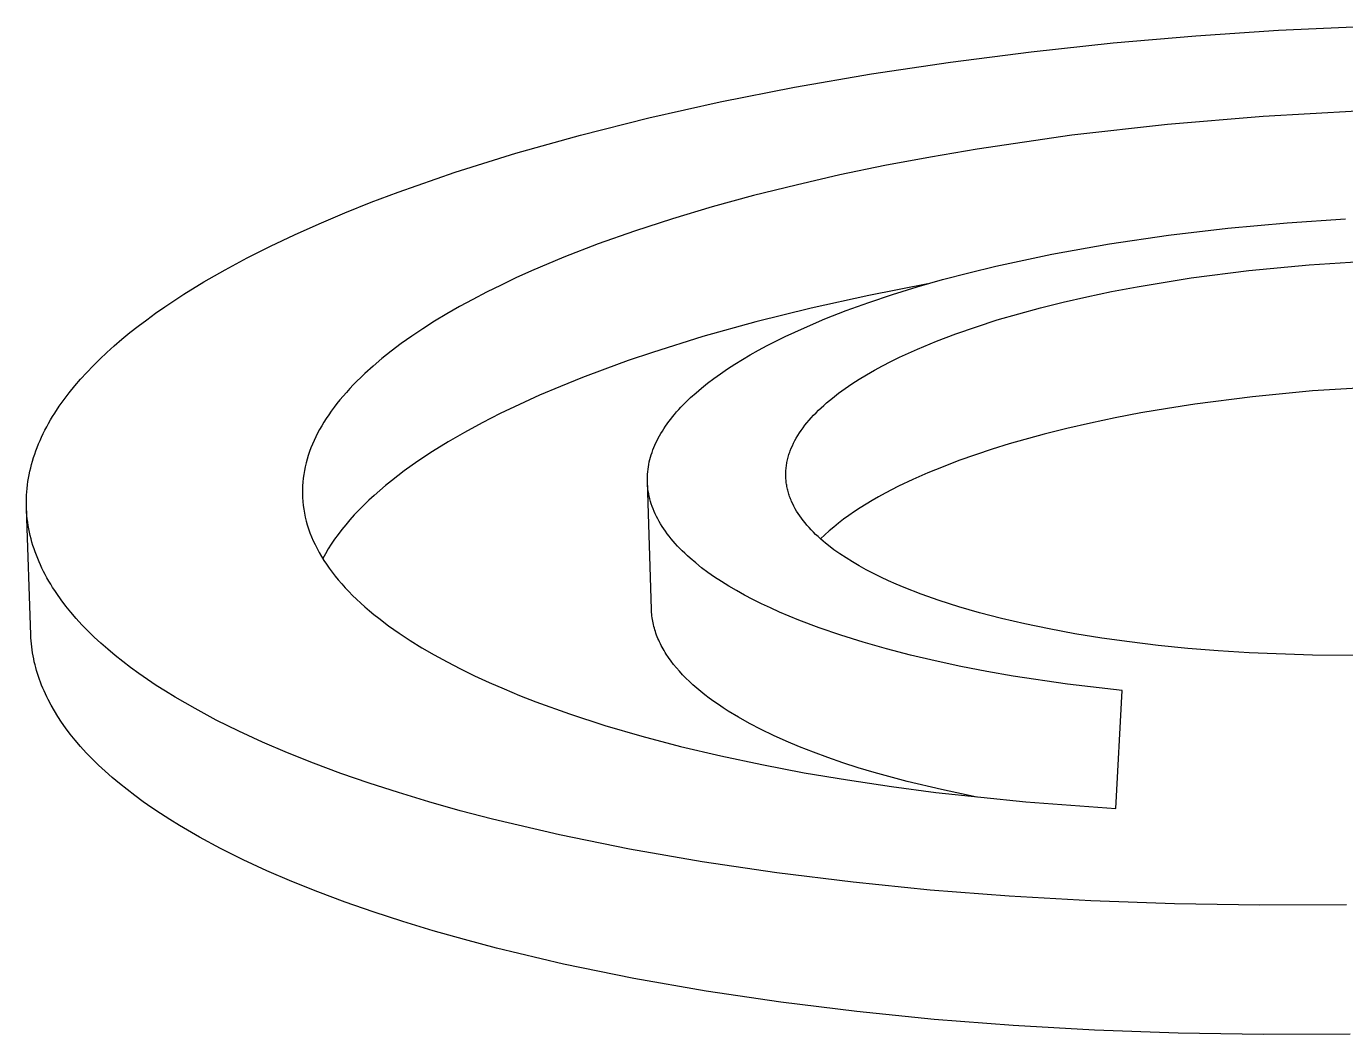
# Model space of a CAD drawing. Header units: millimetres. Extents: x -644 to 2279, y -276 to 1766.
# Drawn here: x 332.5 to 382.6, y 30.8 to 69.1 of the extents above; entities that cross this region are included whole.
import ezdxf

# ---------------------------------------------------------------- set-up
doc = ezdxf.new("R2010")
doc.units = ezdxf.units.MM
doc.header["$MEASUREMENT"] = 0
doc.layers.add('Utwórz2D linie widoczne', color=7, linetype='Continuous', true_color=0x000000)

msp = doc.modelspace()

# ---------------------------------------------------------------- linework, layer by layer
at = {"layer": 'Utwórz2D linie widoczne'}
for p, q in [((373.808, 68.48), (376.949, 68.753)), ((376.949, 68.753), (380.101, 68.963)), ((380.101, 68.963), (383.245, 69.112)), ((370.694, 68.147), (373.808, 68.48)), ((364.622, 67.303), (367.626, 67.754)), ((367.626, 67.754), (370.694, 68.147)), ((361.697, 66.796), (364.622, 67.303)), ((358.87, 66.238), (361.697, 66.796)), ((356.153, 65.631), (358.87, 66.238)), ((383.089, 65.882), (379.51, 65.684)), ((353.56, 64.98), (356.153, 65.631)), ((375.88, 65.381), (372.241, 64.969)), ((379.51, 65.684), (375.88, 65.381)), ((351.102, 64.29), (353.56, 64.98)), ((372.241, 64.969), (368.64, 64.446)), ((348.789, 63.564), (351.102, 64.29)), ((368.64, 64.446), (366.87, 64.143)), ((365.128, 63.814), (363.421, 63.459)), ((366.87, 64.143), (365.128, 63.814)), ((346.629, 62.81), (348.789, 63.564)), ((363.421, 63.459), (361.754, 63.078)), ((345.6, 62.42), (346.629, 62.81)), ((361.754, 63.078), (360.134, 62.673)), ((344.598, 62.019), (345.6, 62.42)), ((358.567, 62.244), (357.057, 61.794)), ((360.134, 62.673), (358.567, 62.244)), ((343.623, 61.607), (344.598, 62.019)), ((357.057, 61.794), (355.61, 61.324)), ((380.422, 61.642), (382.65, 61.788)), ((342.679, 61.184), (343.623, 61.607)), ((355.61, 61.324), (354.231, 60.835)), ((375.909, 61.168), (378.168, 61.436)), ((378.168, 61.436), (380.422, 61.642)), ((340.888, 60.306), (341.767, 60.75)), ((341.767, 60.75), (342.679, 61.184)), ((354.231, 60.835), (352.923, 60.329)), ((371.476, 60.444), (373.67, 60.837)), ((373.67, 60.837), (375.909, 61.168)), ((340.046, 59.853), (340.888, 60.306)), ((352.923, 60.329), (351.69, 59.808)), ((369.353, 59.99), (371.476, 60.444)), ((339.24, 59.391), (340.046, 59.853)), ((351.69, 59.808), (351.103, 59.543)), ((367.328, 59.479), (368.327, 59.741)), ((368.327, 59.741), (369.353, 59.99)), ((376.781, 59.546), (378.969, 59.827)), ((378.969, 59.827), (381.261, 60.043)), ((381.261, 60.043), (383.624, 60.189)), ((338.474, 58.92), (339.24, 59.391)), ((350.536, 59.274), (349.989, 59.003)), ((351.103, 59.543), (350.536, 59.274)), ((366.76, 59.32), (364.515, 58.88)), ((365.424, 58.914), (366.359, 59.203)), ((366.359, 59.203), (367.328, 59.479)), ((373.743, 59.025), (374.72, 59.211)), ((374.72, 59.211), (376.781, 59.546)), ((337.749, 58.441), (338.474, 58.92)), ((349.463, 58.729), (348.957, 58.453)), ((349.989, 59.003), (349.463, 58.729)), ((364.515, 58.88), (362.334, 58.398)), ((364.525, 58.614), (365.424, 58.914)), ((371.908, 58.623), (372.806, 58.828)), ((372.806, 58.828), (373.743, 59.025)), ((337.065, 57.955), (337.402, 58.199)), ((337.402, 58.199), (337.749, 58.441)), ((348.957, 58.453), (348.472, 58.175)), ((362.334, 58.398), (360.228, 57.873)), ((362.845, 57.982), (363.665, 58.303)), ((363.665, 58.303), (364.525, 58.614)), ((370.221, 58.184), (371.051, 58.409)), ((371.051, 58.409), (371.908, 58.623)), ((336.426, 57.462), (336.74, 57.709)), ((336.74, 57.709), (337.065, 57.955)), ((348.008, 57.895), (347.565, 57.613)), ((348.472, 58.175), (348.008, 57.895)), ((360.228, 57.873), (358.21, 57.31)), ((362.069, 57.652), (362.845, 57.982)), ((367.835, 57.419), (368.61, 57.688)), ((368.61, 57.688), (369.406, 57.944)), ((369.406, 57.944), (370.221, 58.184)), ((335.831, 56.963), (336.123, 57.213)), ((336.123, 57.213), (336.426, 57.462)), ((347.143, 57.331), (346.743, 57.047)), ((347.565, 57.613), (347.143, 57.331)), ((358.21, 57.31), (356.293, 56.711)), ((360.988, 57.142), (361.337, 57.314)), ((361.337, 57.314), (362.069, 57.652)), ((367.088, 57.134), (367.835, 57.419)), ((335.283, 56.459), (335.551, 56.711)), ((335.551, 56.711), (335.831, 56.963)), ((346.363, 56.762), (346.005, 56.477)), ((346.743, 57.047), (346.363, 56.762)), ((356.293, 56.711), (355.375, 56.399)), ((360.013, 56.618), (360.326, 56.794)), ((360.326, 56.794), (360.651, 56.969)), ((360.651, 56.969), (360.988, 57.142)), ((366.024, 56.681), (366.37, 56.836)), ((366.37, 56.836), (367.088, 57.134)), ((334.781, 55.95), (335.026, 56.205)), ((335.026, 56.205), (335.283, 56.459)), ((345.668, 56.191), (345.352, 55.905)), ((346.005, 56.477), (345.668, 56.191)), ((355.375, 56.399), (354.486, 56.079)), ((359.146, 56.082), (359.423, 56.262)), ((359.423, 56.262), (359.712, 56.44)), ((359.712, 56.44), (360.013, 56.618)), ((364.734, 56.032), (365.041, 56.199)), ((365.041, 56.199), (365.359, 56.363)), ((365.359, 56.363), (365.686, 56.524)), ((365.686, 56.524), (366.024, 56.681)), ((334.328, 55.437), (334.548, 55.694)), ((334.548, 55.694), (334.781, 55.95)), ((345.202, 55.762), (345.057, 55.619)), ((345.352, 55.905), (345.202, 55.762)), ((353.627, 55.752), (352.798, 55.419)), ((354.486, 56.079), (353.627, 55.752)), ((358.391, 55.54), (358.63, 55.721)), ((358.63, 55.721), (358.882, 55.902)), ((358.882, 55.902), (359.146, 56.082)), ((363.88, 55.514), (364.153, 55.689)), ((364.153, 55.689), (364.437, 55.862)), ((364.437, 55.862), (364.734, 56.032)), ((333.923, 54.92), (334.119, 55.179)), ((334.119, 55.179), (334.328, 55.437)), ((344.654, 55.192), (344.53, 55.049)), ((344.783, 55.334), (344.654, 55.192)), ((344.918, 55.477), (344.783, 55.334)), ((345.057, 55.619), (344.918, 55.477)), ((352.798, 55.419), (352.002, 55.079)), ((357.949, 55.175), (358.163, 55.357)), ((358.163, 55.357), (358.391, 55.54)), ((363.371, 55.156), (363.619, 55.336)), ((363.619, 55.336), (363.88, 55.514)), ((381.396, 55.244), (379.106, 55.027)), ((383.759, 55.391), (381.396, 55.244)), ((333.74, 54.661), (333.923, 54.92)), ((344.296, 54.765), (344.187, 54.623)), ((344.411, 54.907), (344.296, 54.765)), ((344.53, 55.049), (344.411, 54.907)), ((351.239, 54.733), (350.508, 54.383)), ((352.002, 55.079), (351.239, 54.733)), ((357.378, 54.627), (357.556, 54.81)), ((357.556, 54.81), (357.746, 54.993)), ((357.746, 54.993), (357.949, 55.175)), ((362.706, 54.603), (362.808, 54.696)), ((362.808, 54.696), (362.914, 54.789)), ((362.914, 54.789), (363.023, 54.881)), ((363.023, 54.881), (363.136, 54.973)), ((363.136, 54.973), (363.371, 55.156)), ((376.919, 54.745), (375.872, 54.583)), ((379.106, 55.027), (376.919, 54.745)), ((333.41, 54.142), (333.487, 54.272)), ((333.487, 54.272), (333.568, 54.402)), ((333.568, 54.402), (333.74, 54.661)), ((343.89, 54.2), (343.801, 54.059)), ((343.984, 54.341), (343.89, 54.2)), ((344.083, 54.482), (343.984, 54.341)), ((344.187, 54.623), (344.083, 54.482)), ((350.508, 54.383), (349.812, 54.028)), ((356.987, 54.172), (357.059, 54.263)), ((357.059, 54.263), (357.135, 54.354)), ((357.135, 54.354), (357.213, 54.445)), ((357.213, 54.445), (357.294, 54.536)), ((357.294, 54.536), (357.378, 54.627)), ((362.248, 54.13), (362.333, 54.225)), ((362.333, 54.225), (362.421, 54.32)), ((362.421, 54.32), (362.512, 54.415)), ((362.512, 54.415), (362.607, 54.509)), ((362.607, 54.509), (362.706, 54.603)), ((373.884, 54.221), (372.946, 54.024)), ((374.859, 54.408), (373.884, 54.221)), ((375.872, 54.583), (374.859, 54.408)), ((333.13, 53.621), (333.195, 53.751)), ((333.195, 53.751), (333.263, 53.882)), ((333.263, 53.882), (333.335, 54.012)), ((333.335, 54.012), (333.41, 54.142)), ((343.637, 53.779), (343.562, 53.64)), ((343.717, 53.919), (343.637, 53.779)), ((343.801, 54.059), (343.717, 53.919)), ((349.812, 54.028), (349.151, 53.669)), ((356.615, 53.63), (356.67, 53.72)), ((356.67, 53.72), (356.728, 53.81)), ((356.728, 53.81), (356.788, 53.9)), ((356.788, 53.9), (356.851, 53.991)), ((356.851, 53.991), (356.918, 54.081)), ((356.918, 54.081), (356.987, 54.172)), ((361.883, 53.649), (361.948, 53.745)), ((361.948, 53.745), (362.018, 53.842)), ((362.018, 53.842), (362.091, 53.938)), ((362.091, 53.938), (362.168, 54.034)), ((362.168, 54.034), (362.248, 54.13)), ((372.049, 53.817), (371.193, 53.602)), ((372.946, 54.024), (372.049, 53.817)), ((332.9, 53.099), (332.953, 53.23)), ((332.953, 53.23), (333.009, 53.36)), ((333.009, 53.36), (333.068, 53.491)), ((333.068, 53.491), (333.13, 53.621)), ((343.365, 53.219), (343.307, 53.078)), ((343.426, 53.36), (343.365, 53.219)), ((343.492, 53.5), (343.426, 53.36)), ((343.562, 53.64), (343.492, 53.5)), ((348.524, 53.306), (347.933, 52.94)), ((349.151, 53.669), (348.524, 53.306)), ((356.346, 53.091), (356.385, 53.181)), ((356.385, 53.181), (356.425, 53.271)), ((356.425, 53.271), (356.469, 53.361)), ((356.469, 53.361), (356.515, 53.45)), ((356.515, 53.45), (356.564, 53.54)), ((356.564, 53.54), (356.615, 53.63)), ((361.613, 53.163), (361.659, 53.26)), ((361.659, 53.26), (361.709, 53.358)), ((361.709, 53.358), (361.763, 53.455)), ((361.763, 53.455), (361.821, 53.552)), ((361.821, 53.552), (361.883, 53.649)), ((369.86, 53.229), (369.209, 53.027)), ((371.193, 53.602), (369.86, 53.229)), ((332.721, 52.578), (332.761, 52.708)), ((332.761, 52.708), (332.805, 52.839)), ((332.805, 52.839), (332.851, 52.969)), ((332.851, 52.969), (332.9, 53.099)), ((343.206, 52.793), (343.162, 52.65)), ((343.254, 52.936), (343.206, 52.793)), ((343.307, 53.078), (343.254, 52.936)), ((347.933, 52.94), (347.378, 52.572)), ((356.195, 52.635), (356.22, 52.727)), ((356.22, 52.727), (356.248, 52.819)), ((356.248, 52.819), (356.278, 52.91)), ((356.278, 52.91), (356.311, 53.001)), ((356.311, 53.001), (356.346, 53.091)), ((361.428, 52.627), (361.44, 52.675)), ((361.44, 52.675), (361.453, 52.724)), ((361.453, 52.724), (361.467, 52.773)), ((361.467, 52.773), (361.482, 52.822)), ((361.482, 52.822), (361.497, 52.87)), ((361.497, 52.87), (361.514, 52.919)), ((361.514, 52.919), (361.532, 52.968)), ((361.532, 52.968), (361.57, 53.066)), ((361.57, 53.066), (361.613, 53.163)), ((368.572, 52.816), (367.949, 52.595)), ((369.209, 53.027), (368.572, 52.816)), ((332.593, 52.058), (332.621, 52.188)), ((332.621, 52.188), (332.651, 52.318)), ((332.651, 52.318), (332.685, 52.448)), ((332.685, 52.448), (332.721, 52.578)), ((343.059, 52.216), (343.034, 52.071)), ((343.088, 52.361), (343.059, 52.216)), ((343.123, 52.506), (343.088, 52.361)), ((343.162, 52.65), (343.123, 52.506)), ((346.858, 52.202), (346.611, 52.017)), ((347.378, 52.572), (346.858, 52.202)), ((356.106, 52.079), (356.114, 52.172)), ((356.114, 52.172), (356.124, 52.266)), ((356.124, 52.266), (356.138, 52.358)), ((356.138, 52.358), (356.154, 52.451)), ((356.154, 52.451), (356.173, 52.543)), ((356.173, 52.543), (356.195, 52.635)), ((361.364, 52.14), (361.366, 52.189)), ((361.366, 52.189), (361.369, 52.237)), ((361.369, 52.237), (361.373, 52.286)), ((361.373, 52.286), (361.378, 52.334)), ((361.378, 52.334), (361.384, 52.383)), ((361.384, 52.383), (361.391, 52.432)), ((361.391, 52.432), (361.399, 52.48)), ((361.399, 52.48), (361.407, 52.529)), ((361.407, 52.529), (361.417, 52.578)), ((361.417, 52.578), (361.428, 52.627)), ((367.344, 52.365), (366.758, 52.125)), ((367.949, 52.595), (367.344, 52.365)), ((332.515, 51.539), (332.53, 51.669)), ((332.53, 51.669), (332.548, 51.798)), ((332.548, 51.798), (332.569, 51.928)), ((332.569, 51.928), (332.593, 52.058)), ((342.998, 51.779), (342.988, 51.632)), ((343.013, 51.925), (342.998, 51.779)), ((343.034, 52.071), (343.013, 51.925)), ((346.373, 51.831), (346.145, 51.645)), ((346.611, 52.017), (346.373, 51.831)), ((356.099, 51.892), (356.101, 51.986)), ((356.101, 51.798), (356.099, 51.892)), ((356.101, 51.986), (356.106, 52.079)), ((356.105, 51.704), (356.101, 51.798)), ((356.252, 46.95), (356.101, 51.791)), ((356.112, 51.61), (356.105, 51.704)), ((361.362, 52.044), (361.363, 52.092)), ((361.363, 51.995), (361.362, 52.044)), ((361.363, 52.092), (361.364, 52.14)), ((361.365, 51.947), (361.363, 51.995)), ((361.368, 51.899), (361.365, 51.947)), ((361.372, 51.851), (361.368, 51.899)), ((361.377, 51.802), (361.372, 51.851)), ((361.382, 51.754), (361.377, 51.802)), ((361.389, 51.706), (361.382, 51.754)), ((361.397, 51.659), (361.389, 51.706)), ((366.194, 51.877), (365.653, 51.619)), ((366.758, 52.125), (366.194, 51.877)), ((332.49, 51.152), (332.495, 51.281)), ((332.495, 51.281), (332.504, 51.41)), ((332.504, 51.41), (332.515, 51.539)), ((342.988, 51.632), (342.983, 51.485)), ((342.983, 51.485), (342.983, 51.338)), ((342.983, 51.338), (342.987, 51.19)), ((342.987, 51.19), (342.998, 51.042)), ((345.713, 51.273), (345.511, 51.087)), ((345.925, 51.459), (345.713, 51.273)), ((346.145, 51.645), (345.925, 51.459)), ((356.122, 51.516), (356.112, 51.61)), ((356.136, 51.421), (356.122, 51.516)), ((356.152, 51.327), (356.136, 51.421)), ((356.172, 51.232), (356.152, 51.327)), ((356.195, 51.137), (356.172, 51.232)), ((361.405, 51.611), (361.397, 51.659)), ((361.415, 51.563), (361.405, 51.611)), ((361.425, 51.515), (361.415, 51.563)), ((361.437, 51.468), (361.425, 51.515)), ((361.449, 51.42), (361.437, 51.468)), ((361.463, 51.373), (361.449, 51.42)), ((361.477, 51.325), (361.463, 51.373)), ((361.492, 51.278), (361.477, 51.325)), ((361.508, 51.231), (361.492, 51.278)), ((361.526, 51.184), (361.508, 51.231)), ((361.544, 51.137), (361.526, 51.184)), ((364.89, 51.218), (364.649, 51.08)), ((365.137, 51.354), (364.89, 51.218)), ((365.653, 51.619), (365.137, 51.354)), ((332.488, 51.023), (332.49, 51.152)), ((332.489, 50.895), (332.488, 51.023)), ((332.493, 50.766), (332.489, 50.895)), ((332.657, 45.967), (332.492, 50.766)), ((332.5, 50.638), (332.493, 50.766)), ((342.998, 51.042), (343.013, 50.893)), ((343.013, 50.893), (343.034, 50.744)), ((343.034, 50.744), (343.059, 50.595)), ((345.133, 50.715), (344.957, 50.529)), ((345.318, 50.901), (345.133, 50.715)), ((345.511, 51.087), (345.318, 50.901)), ((356.221, 51.042), (356.195, 51.137)), ((356.25, 50.948), (356.221, 51.042)), ((356.283, 50.853), (356.25, 50.948)), ((356.318, 50.758), (356.283, 50.853)), ((356.357, 50.663), (356.318, 50.758)), ((361.563, 51.09), (361.544, 51.137)), ((361.583, 51.044), (361.563, 51.09)), ((361.625, 50.95), (361.583, 51.044)), ((361.672, 50.858), (361.625, 50.95)), ((361.721, 50.766), (361.672, 50.858)), ((361.775, 50.674), (361.721, 50.766)), ((361.832, 50.583), (361.775, 50.674)), ((364.191, 50.8), (363.973, 50.657)), ((364.416, 50.941), (364.191, 50.8)), ((364.649, 51.08), (364.416, 50.941)), ((332.51, 50.51), (332.5, 50.638)), ((332.523, 50.382), (332.51, 50.51)), ((332.539, 50.255), (332.523, 50.382)), ((332.559, 50.128), (332.539, 50.255)), ((343.059, 50.595), (343.091, 50.446)), ((343.091, 50.446), (343.127, 50.297)), ((343.127, 50.297), (343.17, 50.148)), ((344.79, 50.343), (344.631, 50.158)), ((344.957, 50.529), (344.79, 50.343)), ((356.399, 50.568), (356.357, 50.663)), ((356.445, 50.474), (356.399, 50.568)), ((356.493, 50.379), (356.445, 50.474)), ((356.545, 50.284), (356.493, 50.379)), ((356.601, 50.19), (356.545, 50.284)), ((356.659, 50.095), (356.601, 50.19)), ((361.893, 50.492), (361.832, 50.583)), ((361.957, 50.402), (361.893, 50.492)), ((362.024, 50.312), (361.957, 50.402)), ((362.095, 50.223), (362.024, 50.312)), ((362.169, 50.135), (362.095, 50.223)), ((363.37, 50.218), (363.186, 50.069)), ((363.563, 50.366), (363.37, 50.218)), ((363.764, 50.512), (363.563, 50.366)), ((363.973, 50.657), (363.764, 50.512)), ((332.581, 50.001), (332.559, 50.128)), ((332.606, 49.874), (332.581, 50.001)), ((332.635, 49.748), (332.606, 49.874)), ((332.666, 49.622), (332.635, 49.748)), ((343.17, 50.148), (343.217, 49.998)), ((343.217, 49.998), (343.27, 49.848)), ((343.27, 49.848), (343.329, 49.699)), ((343.329, 49.699), (343.393, 49.549)), ((344.339, 49.788), (344.205, 49.604)), ((344.481, 49.973), (344.339, 49.788)), ((344.631, 50.158), (344.481, 49.973)), ((356.721, 50.001), (356.659, 50.095)), ((356.786, 49.907), (356.721, 50.001)), ((356.855, 49.813), (356.786, 49.907)), ((356.927, 49.719), (356.855, 49.813)), ((357.002, 49.625), (356.927, 49.719)), ((362.247, 50.047), (362.169, 50.135)), ((362.328, 49.96), (362.247, 50.047)), ((362.412, 49.874), (362.328, 49.96)), ((362.499, 49.788), (362.412, 49.874)), ((362.589, 49.703), (362.499, 49.788)), ((362.683, 49.619), (362.589, 49.703)), ((362.844, 49.767), (362.687, 49.615)), ((363.01, 49.919), (362.844, 49.767)), ((363.186, 50.069), (363.01, 49.919)), ((332.7, 49.496), (332.666, 49.622)), ((332.738, 49.371), (332.7, 49.496)), ((332.778, 49.246), (332.738, 49.371)), ((332.821, 49.121), (332.778, 49.246)), ((343.393, 49.549), (343.463, 49.399)), ((343.463, 49.399), (343.539, 49.249)), ((343.539, 49.249), (343.62, 49.1)), ((343.964, 49.237), (343.855, 49.054)), ((344.08, 49.42), (343.964, 49.237)), ((344.205, 49.604), (344.08, 49.42)), ((357.08, 49.532), (357.002, 49.625)), ((357.162, 49.439), (357.08, 49.532)), ((357.247, 49.346), (357.162, 49.439)), ((357.336, 49.253), (357.247, 49.346)), ((357.428, 49.161), (357.336, 49.253)), ((357.523, 49.069), (357.428, 49.161)), ((362.779, 49.535), (362.683, 49.619)), ((362.879, 49.452), (362.779, 49.535)), ((362.981, 49.37), (362.879, 49.452)), ((363.194, 49.208), (362.981, 49.37)), ((363.419, 49.049), (363.194, 49.208)), ((332.867, 48.997), (332.821, 49.121)), ((332.917, 48.873), (332.867, 48.997)), ((332.969, 48.749), (332.917, 48.873)), ((333.023, 48.626), (332.969, 48.749)), ((343.62, 49.1), (343.707, 48.95)), ((343.707, 48.95), (343.799, 48.801)), ((343.855, 49.054), (343.754, 48.872)), ((343.799, 48.801), (343.898, 48.652)), ((357.622, 48.977), (357.523, 49.069)), ((357.724, 48.885), (357.622, 48.977)), ((357.937, 48.704), (357.724, 48.885)), ((358.164, 48.523), (357.937, 48.704)), ((363.654, 48.893), (363.419, 49.049)), ((363.9, 48.74), (363.654, 48.893)), ((364.155, 48.591), (363.9, 48.74)), ((333.081, 48.503), (333.023, 48.626)), ((333.142, 48.381), (333.081, 48.503)), ((333.205, 48.259), (333.142, 48.381)), ((333.271, 48.137), (333.205, 48.259)), ((343.898, 48.652), (344.002, 48.502)), ((344.002, 48.502), (344.112, 48.354)), ((344.112, 48.354), (344.228, 48.205)), ((344.228, 48.205), (344.349, 48.057)), ((358.404, 48.345), (358.164, 48.523)), ((358.657, 48.168), (358.404, 48.345)), ((358.922, 47.993), (358.657, 48.168)), ((364.419, 48.445), (364.155, 48.591)), ((364.693, 48.303), (364.419, 48.445)), ((364.975, 48.164), (364.693, 48.303)), ((365.265, 48.028), (364.975, 48.164)), ((333.34, 48.016), (333.271, 48.137)), ((333.412, 47.895), (333.34, 48.016)), ((333.487, 47.775), (333.412, 47.895)), ((333.564, 47.655), (333.487, 47.775)), ((333.644, 47.536), (333.564, 47.655)), ((344.349, 48.057), (344.477, 47.909)), ((344.477, 47.909), (344.61, 47.761)), ((344.61, 47.761), (344.749, 47.614)), ((359.201, 47.821), (358.922, 47.993)), ((359.492, 47.65), (359.201, 47.821)), ((365.562, 47.897), (365.265, 48.028)), ((365.867, 47.768), (365.562, 47.897)), ((366.507, 47.518), (365.867, 47.768)), ((333.812, 47.298), (333.644, 47.536)), ((333.991, 47.062), (333.812, 47.298)), ((344.749, 47.614), (344.894, 47.467)), ((344.894, 47.467), (345.044, 47.321)), ((345.044, 47.321), (345.201, 47.175)), ((345.201, 47.175), (345.363, 47.03)), ((359.795, 47.482), (359.492, 47.65)), ((360.11, 47.316), (359.795, 47.482)), ((360.437, 47.153), (360.11, 47.316)), ((360.776, 46.993), (360.437, 47.153)), ((367.197, 47.274), (366.507, 47.518)), ((367.937, 47.037), (367.197, 47.274)), ((334.182, 46.826), (333.991, 47.062)), ((334.386, 46.59), (334.182, 46.826)), ((345.363, 47.03), (345.531, 46.885)), ((345.531, 46.885), (345.705, 46.741)), ((345.705, 46.741), (345.885, 46.598)), ((356.255, 46.885), (356.252, 46.95)), ((356.259, 46.819), (356.255, 46.885)), ((356.265, 46.753), (356.259, 46.819)), ((356.272, 46.688), (356.265, 46.753)), ((356.281, 46.622), (356.272, 46.688)), ((361.126, 46.835), (360.776, 46.993)), ((361.488, 46.68), (361.126, 46.835)), ((361.86, 46.529), (361.488, 46.68)), ((368.726, 46.809), (367.937, 47.037)), ((369.564, 46.592), (368.726, 46.809)), ((334.601, 46.355), (334.386, 46.59)), ((334.828, 46.12), (334.601, 46.355)), ((345.885, 46.598), (346.261, 46.313)), ((346.261, 46.313), (346.661, 46.031)), ((356.291, 46.556), (356.281, 46.622)), ((356.303, 46.49), (356.291, 46.556)), ((356.316, 46.424), (356.303, 46.49)), ((356.331, 46.358), (356.316, 46.424)), ((356.347, 46.292), (356.331, 46.358)), ((356.365, 46.226), (356.347, 46.292)), ((356.384, 46.16), (356.365, 46.226)), ((356.405, 46.094), (356.384, 46.16)), ((362.636, 46.235), (361.86, 46.529)), ((363.451, 45.954), (362.636, 46.235)), ((370.449, 46.385), (369.564, 46.592)), ((371.381, 46.191), (370.449, 46.385)), ((372.357, 46.011), (371.381, 46.191)), ((332.662, 45.853), (332.657, 45.967)), ((332.669, 45.739), (332.662, 45.853)), ((332.679, 45.625), (332.669, 45.739)), ((335.068, 45.886), (334.828, 46.12)), ((335.32, 45.653), (335.068, 45.886)), ((335.584, 45.421), (335.32, 45.653)), ((346.661, 46.031), (347.083, 45.752)), ((347.083, 45.752), (347.528, 45.476)), ((356.427, 46.027), (356.405, 46.094)), ((356.451, 45.961), (356.427, 46.027)), ((356.477, 45.895), (356.451, 45.961)), ((356.504, 45.829), (356.477, 45.895)), ((356.532, 45.763), (356.504, 45.829)), ((356.562, 45.697), (356.532, 45.763)), ((356.594, 45.631), (356.562, 45.697)), ((364.303, 45.688), (363.451, 45.954)), ((365.188, 45.435), (364.303, 45.688)), ((373.375, 45.846), (372.357, 46.011)), ((374.432, 45.697), (373.375, 45.846)), ((375.524, 45.565), (374.432, 45.697)), ((332.692, 45.511), (332.679, 45.625)), ((332.706, 45.397), (332.692, 45.511)), ((332.723, 45.284), (332.706, 45.397)), ((332.743, 45.171), (332.723, 45.284)), ((332.765, 45.058), (332.743, 45.171)), ((335.861, 45.189), (335.584, 45.421)), ((336.15, 44.958), (335.861, 45.189)), ((347.528, 45.476), (347.995, 45.205)), ((347.995, 45.205), (348.484, 44.937)), ((356.627, 45.565), (356.594, 45.631)), ((356.662, 45.499), (356.627, 45.565)), ((356.699, 45.433), (356.662, 45.499)), ((356.737, 45.367), (356.699, 45.433)), ((356.777, 45.301), (356.737, 45.367)), ((356.818, 45.235), (356.777, 45.301)), ((356.905, 45.103), (356.818, 45.235)), ((366.105, 45.198), (365.188, 45.435)), ((367.049, 44.976), (366.105, 45.198)), ((376.649, 45.451), (375.524, 45.565)), ((377.803, 45.356), (376.649, 45.451)), ((378.98, 45.281), (377.803, 45.356)), ((381.387, 45.19), (378.98, 45.281)), ((383.833, 45.181), (381.387, 45.19)), ((332.789, 44.946), (332.765, 45.058)), ((332.816, 44.833), (332.789, 44.946)), ((332.845, 44.721), (332.816, 44.833)), ((332.876, 44.609), (332.845, 44.721)), ((336.451, 44.729), (336.15, 44.958)), ((336.764, 44.501), (336.451, 44.729)), ((348.484, 44.937), (348.995, 44.673)), ((348.995, 44.673), (349.527, 44.414)), ((356.999, 44.972), (356.905, 45.103)), ((357.099, 44.841), (356.999, 44.972)), ((357.205, 44.711), (357.099, 44.841)), ((357.318, 44.581), (357.205, 44.711)), ((368.017, 44.769), (367.049, 44.976)), ((369.007, 44.578), (368.017, 44.769)), ((332.91, 44.498), (332.876, 44.609)), ((332.946, 44.386), (332.91, 44.498)), ((332.984, 44.275), (332.946, 44.386)), ((333.025, 44.164), (332.984, 44.275)), ((333.068, 44.054), (333.025, 44.164)), ((337.09, 44.274), (336.764, 44.501)), ((337.427, 44.048), (337.09, 44.274)), ((349.527, 44.414), (350.079, 44.16)), ((350.079, 44.16), (350.652, 43.91)), ((357.438, 44.451), (357.318, 44.581)), ((357.564, 44.322), (357.438, 44.451)), ((357.696, 44.194), (357.564, 44.322)), ((357.834, 44.066), (357.696, 44.194)), ((370.014, 44.403), (369.007, 44.578)), ((372.07, 44.099), (370.014, 44.403)), ((333.113, 43.944), (333.068, 44.054)), ((333.16, 43.834), (333.113, 43.944)), ((333.21, 43.724), (333.16, 43.834)), ((333.262, 43.615), (333.21, 43.724)), ((337.778, 43.824), (337.427, 44.048)), ((338.14, 43.602), (337.778, 43.824)), ((350.652, 43.91), (351.244, 43.665)), ((351.244, 43.665), (351.856, 43.426)), ((357.979, 43.939), (357.834, 44.066)), ((358.131, 43.812), (357.979, 43.939)), ((358.288, 43.687), (358.131, 43.812)), ((358.452, 43.562), (358.288, 43.687)), ((374.159, 43.858), (372.07, 44.099)), ((373.917, 39.366), (374.159, 43.858)), ((333.316, 43.506), (333.262, 43.615)), ((333.431, 43.289), (333.316, 43.506)), ((333.555, 43.073), (333.431, 43.289)), ((338.901, 43.162), (338.14, 43.602)), ((339.71, 42.729), (338.901, 43.162)), ((351.856, 43.426), (353.134, 42.965)), ((358.623, 43.438), (358.452, 43.562)), ((358.799, 43.314), (358.623, 43.438)), ((358.982, 43.192), (358.799, 43.314)), ((359.171, 43.071), (358.982, 43.192)), ((333.687, 42.859), (333.555, 43.073)), ((333.828, 42.646), (333.687, 42.859)), ((333.977, 42.434), (333.828, 42.646)), ((340.566, 42.304), (339.71, 42.729)), ((353.134, 42.965), (354.482, 42.526)), ((359.566, 42.832), (359.171, 43.071)), ((359.986, 42.597), (359.566, 42.832)), ((334.157, 42.197), (333.977, 42.434)), ((334.348, 41.96), (334.157, 42.197)), ((341.468, 41.889), (340.566, 42.304)), ((354.482, 42.526), (355.894, 42.113)), ((360.429, 42.367), (359.986, 42.597)), ((360.894, 42.142), (360.429, 42.367)), ((361.381, 41.923), (360.894, 42.142)), ((334.551, 41.723), (334.348, 41.96)), ((334.766, 41.486), (334.551, 41.723)), ((342.416, 41.483), (341.468, 41.889)), ((355.894, 42.113), (357.364, 41.725)), ((357.364, 41.725), (358.887, 41.365)), ((361.89, 41.709), (361.381, 41.923)), ((362.419, 41.501), (361.89, 41.709)), ((334.994, 41.251), (334.766, 41.486)), ((335.233, 41.015), (334.994, 41.251)), ((343.408, 41.087), (342.416, 41.483)), ((358.887, 41.365), (360.456, 41.031)), ((362.968, 41.3), (362.419, 41.501)), ((363.535, 41.105), (362.968, 41.3)), ((335.485, 40.781), (335.233, 41.015)), ((335.749, 40.547), (335.485, 40.781)), ((344.444, 40.701), (343.408, 41.087)), ((345.52, 40.328), (344.444, 40.701)), ((360.456, 41.031), (362.065, 40.725)), ((362.065, 40.725), (363.707, 40.448)), ((364.121, 40.916), (363.535, 41.105)), ((364.723, 40.735), (364.121, 40.916)), ((365.973, 40.393), (364.723, 40.735)), ((336.026, 40.314), (335.749, 40.547)), ((336.314, 40.083), (336.026, 40.314)), ((346.637, 39.966), (345.52, 40.328)), ((363.707, 40.448), (365.377, 40.199)), ((365.377, 40.199), (367.067, 39.977)), ((367.279, 40.081), (365.973, 40.393)), ((336.615, 39.852), (336.314, 40.083)), ((336.928, 39.623), (336.615, 39.852)), ((347.793, 39.617), (346.637, 39.966)), ((367.067, 39.977), (370.486, 39.618)), ((368.631, 39.799), (367.279, 40.081)), ((337.254, 39.395), (336.928, 39.623)), ((337.592, 39.168), (337.254, 39.395)), ((337.942, 38.943), (337.592, 39.168)), ((348.985, 39.281), (347.793, 39.617)), ((350.212, 38.959), (348.985, 39.281)), ((370.486, 39.618), (373.917, 39.366)), ((338.304, 38.719), (337.942, 38.943)), ((339.064, 38.277), (338.304, 38.719)), ((352.761, 38.357), (350.212, 38.959)), ((339.873, 37.842), (339.064, 38.277)), ((355.425, 37.814), (352.761, 38.357)), ((340.728, 37.415), (339.873, 37.842)), ((358.185, 37.332), (355.425, 37.814)), ((341.63, 36.997), (340.728, 37.415)), ((361.023, 36.913), (358.185, 37.332)), ((342.578, 36.589), (341.63, 36.997)), ((363.92, 36.556), (361.023, 36.913)), ((343.569, 36.191), (342.578, 36.589)), ((344.604, 35.804), (343.569, 36.191)), ((366.857, 36.263), (363.92, 36.556)), ((369.861, 36.028), (366.857, 36.263)), ((345.68, 35.428), (344.604, 35.804)), ((372.961, 35.852), (369.861, 36.028)), ((376.142, 35.737), (372.961, 35.852)), ((379.388, 35.686), (376.142, 35.737)), ((382.681, 35.701), (379.388, 35.686)), ((346.797, 35.065), (345.68, 35.428)), ((347.952, 34.714), (346.797, 35.065)), ((349.143, 34.377), (347.952, 34.714)), ((350.369, 34.053), (349.143, 34.377)), ((352.917, 33.448), (350.369, 34.053)), ((355.58, 32.902), (352.917, 33.448)), ((358.338, 32.417), (355.58, 32.902)), ((361.174, 31.996), (358.338, 32.417)), ((364.07, 31.638), (361.174, 31.996)), ((367.005, 31.343), (364.07, 31.638)), ((370.007, 31.107), (367.005, 31.343)), ((373.106, 30.93), (370.007, 31.107)), ((376.285, 30.814), (373.106, 30.93)), ((379.529, 30.763), (376.285, 30.814)), ((382.82, 30.778), (379.529, 30.763))]:
    msp.add_line(p, q, dxfattribs=at)

doc.saveas('drawing.dxf')
